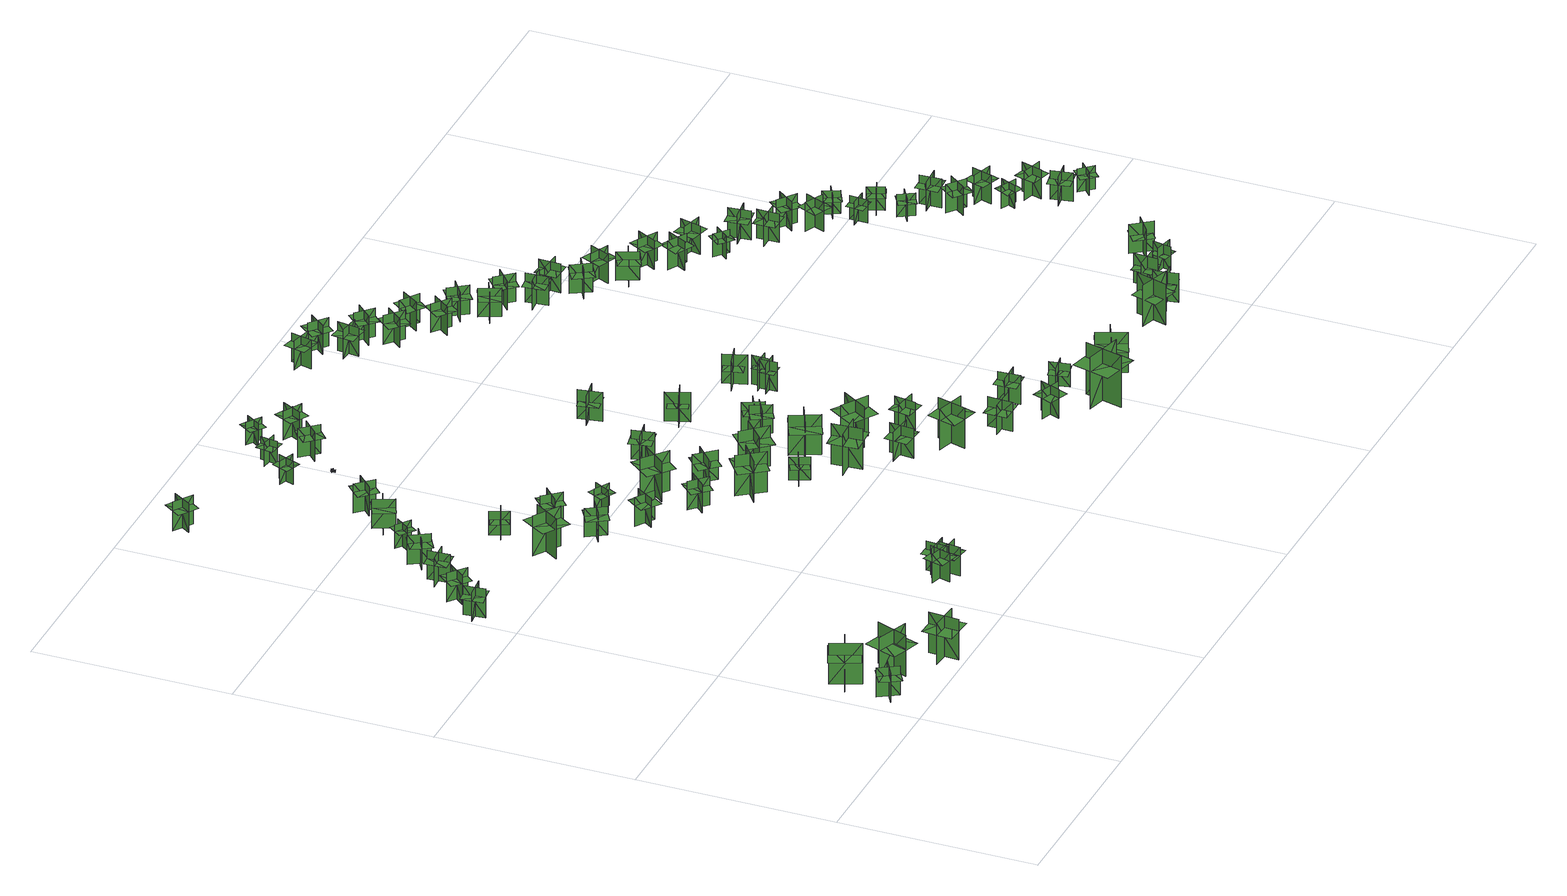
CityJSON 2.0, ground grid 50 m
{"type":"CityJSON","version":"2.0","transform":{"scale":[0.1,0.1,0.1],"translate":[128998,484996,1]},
"CityObjects":{
"tree1":{"type":"SolitaryVegetationObject","geometry":[{"type":"MultiSurface","lod":"1","boundaries":[[[0,1,2]],[[0,2,3]],[[4,5,6]],[[4,6,7]],[[8,9,10]],[[8,10,11]],[[8,11,12]],[[8,12,13]]]}]},
"tree2":{"type":"SolitaryVegetationObject","geometry":[{"type":"MultiSurface","lod":"1","boundaries":[[[14,15,16]],[[14,16,17]],[[18,19,20]],[[18,20,21]],[[22,23,24]],[[22,24,25]],[[22,25,26]],[[22,26,27]]]}]},
"tree3":{"type":"SolitaryVegetationObject","geometry":[{"type":"MultiSurface","lod":"1","boundaries":[[[28,29,30]],[[28,30,31]],[[32,33,34]],[[32,34,35]],[[36,37,38]],[[36,38,39]],[[36,39,40]],[[36,40,41]]]}]},
"tree4":{"type":"SolitaryVegetationObject","geometry":[{"type":"MultiSurface","lod":"1","boundaries":[[[42,43,44]],[[42,44,45]],[[46,47,48]],[[46,48,49]],[[50,51,52]],[[50,52,53]],[[50,53,54]],[[50,54,55]]]}]},
"tree5":{"type":"SolitaryVegetationObject","geometry":[{"type":"MultiSurface","lod":"1","boundaries":[[[56,57,58]],[[56,58,59]],[[60,61,62]],[[60,62,63]],[[64,65,66]],[[64,66,67]],[[64,67,68]],[[64,68,69]]]}]},
"tree6":{"type":"SolitaryVegetationObject","geometry":[{"type":"MultiSurface","lod":"1","boundaries":[[[70,71,72]],[[70,72,73]],[[74,75,76]],[[74,76,77]],[[78,79,80]],[[78,80,81]],[[78,81,82]],[[78,82,83]]]}]},
"tree7":{"type":"SolitaryVegetationObject","geometry":[{"type":"MultiSurface","lod":"1","boundaries":[[[84,85,86]],[[84,86,87]],[[88,89,90]],[[88,90,91]],[[92,93,94]],[[92,94,95]],[[92,95,96]],[[92,96,97]]]}]},
"tree8":{"type":"SolitaryVegetationObject","geometry":[{"type":"MultiSurface","lod":"1","boundaries":[[[98,99,100]],[[98,100,101]],[[102,103,104]],[[102,104,105]],[[106,107,108]],[[106,108,109]],[[106,109,110]],[[106,110,111]]]}]},
"tree9":{"type":"SolitaryVegetationObject","geometry":[{"type":"MultiSurface","lod":"1","boundaries":[[[112,113,114]],[[112,114,115]],[[116,117,118]],[[116,118,119]],[[120,121,122]],[[120,122,123]],[[120,123,124]],[[120,124,125]]]}]},
"tree10":{"type":"SolitaryVegetationObject","geometry":[{"type":"MultiSurface","lod":"1","boundaries":[[[126,127,128]],[[126,128,129]],[[130,131,132]],[[130,132,133]],[[134,135,136]],[[134,136,137]],[[134,137,138]],[[134,138,139]]]}]},
"tree11":{"type":"SolitaryVegetationObject","geometry":[{"type":"MultiSurface","lod":"1","boundaries":[[[140,141,142]],[[140,142,143]],[[144,145,146]],[[144,146,147]],[[148,149,150]],[[148,150,151]],[[148,151,152]],[[148,152,153]]]}]},
"tree12":{"type":"SolitaryVegetationObject","geometry":[{"type":"MultiSurface","lod":"1","boundaries":[[[154,155,156]],[[154,156,157]],[[158,159,160]],[[158,160,161]],[[162,163,164]],[[162,164,165]],[[162,165,166]],[[162,166,167]]]}]},
"tree13":{"type":"SolitaryVegetationObject","geometry":[{"type":"MultiSurface","lod":"1","boundaries":[[[168,169,170]],[[168,170,171]],[[172,173,174]],[[172,174,175]],[[176,177,178]],[[176,178,179]],[[176,179,180]],[[176,180,181]]]}]},
"tree14":{"type":"SolitaryVegetationObject","geometry":[{"type":"MultiSurface","lod":"1","boundaries":[[[182,183,184]],[[182,184,185]],[[186,187,188]],[[186,188,189]],[[190,191,192]],[[190,192,193]],[[190,193,194]],[[190,194,195]]]}]},
"tree15":{"type":"SolitaryVegetationObject","geometry":[{"type":"MultiSurface","lod":"1","boundaries":[[[196,197,198]],[[196,198,199]],[[200,201,202]],[[200,202,203]],[[204,205,206]],[[204,206,207]],[[204,207,208]],[[204,208,209]]]}]},
"tree16":{"type":"SolitaryVegetationObject","geometry":[{"type":"MultiSurface","lod":"1","boundaries":[[[210,211,212]],[[210,212,213]],[[214,215,216]],[[214,216,217]],[[218,219,220]],[[218,220,221]],[[218,221,222]],[[218,222,223]]]}]},
"tree17":{"type":"SolitaryVegetationObject","geometry":[{"type":"MultiSurface","lod":"1","boundaries":[[[224,225,226]],[[224,226,227]],[[228,229,230]],[[228,230,231]],[[232,233,234]],[[232,234,235]],[[232,235,236]],[[232,236,237]]]}]},
"tree18":{"type":"SolitaryVegetationObject","geometry":[{"type":"MultiSurface","lod":"1","boundaries":[[[238,239,240]],[[238,240,241]],[[242,243,244]],[[242,244,245]],[[246,247,248]],[[246,248,249]],[[246,249,250]],[[246,250,251]]]}]},
"tree19":{"type":"SolitaryVegetationObject","geometry":[{"type":"MultiSurface","lod":"1","boundaries":[[[252,253,254]],[[252,254,255]],[[256,257,258]],[[256,258,259]],[[260,261,262]],[[260,262,263]],[[260,263,264]],[[260,264,265]]]}]},
"tree20":{"type":"SolitaryVegetationObject","geometry":[{"type":"MultiSurface","lod":"1","boundaries":[[[266,267,268]],[[266,268,269]],[[270,271,272]],[[270,272,273]],[[274,275,276]],[[274,276,277]],[[274,277,278]],[[274,278,279]]]}]},
"tree21":{"type":"SolitaryVegetationObject","geometry":[{"type":"MultiSurface","lod":"1","boundaries":[[[280,281,282]],[[280,282,283]],[[284,285,286]],[[284,286,287]],[[288,289,290]],[[288,290,291]],[[288,291,292]],[[288,292,293]]]}]},
"tree22":{"type":"SolitaryVegetationObject","geometry":[{"type":"MultiSurface","lod":"1","boundaries":[[[294,295,296]],[[294,296,297]],[[298,299,300]],[[298,300,301]],[[302,303,304]],[[302,304,305]],[[302,305,306]],[[302,306,307]]]}]},
"tree23":{"type":"SolitaryVegetationObject","geometry":[{"type":"MultiSurface","lod":"1","boundaries":[[[308,309,310]],[[308,310,311]],[[312,313,314]],[[312,314,315]],[[316,317,318]],[[316,318,319]],[[316,319,320]],[[316,320,321]]]}]},
"tree24":{"type":"SolitaryVegetationObject","geometry":[{"type":"MultiSurface","lod":"1","boundaries":[[[322,323,324]],[[322,324,325]],[[326,327,328]],[[326,328,329]],[[330,331,332]],[[330,332,333]],[[330,333,334]],[[330,334,335]]]}]},
"tree25":{"type":"SolitaryVegetationObject","geometry":[{"type":"MultiSurface","lod":"1","boundaries":[[[336,337,338]],[[336,338,339]],[[340,341,342]],[[340,342,343]],[[344,345,346]],[[344,346,347]],[[344,347,348]],[[344,348,349]]]}]},
"tree26":{"type":"SolitaryVegetationObject","geometry":[{"type":"MultiSurface","lod":"1","boundaries":[[[350,351,352]],[[350,352,353]],[[354,355,356]],[[354,356,357]],[[358,359,360]],[[358,360,361]],[[358,361,362]],[[358,362,363]]]}]},
"tree27":{"type":"SolitaryVegetationObject","geometry":[{"type":"MultiSurface","lod":"1","boundaries":[[[364,365,366]],[[364,366,367]],[[368,369,370]],[[368,370,371]],[[372,373,374]],[[372,374,375]],[[372,375,376]],[[372,376,377]]]}]},
"tree28":{"type":"SolitaryVegetationObject","geometry":[{"type":"MultiSurface","lod":"1","boundaries":[[[378,379,380]],[[378,380,381]],[[382,383,384]],[[382,384,385]],[[386,387,388]],[[386,388,389]],[[386,389,390]],[[386,390,391]]]}]},
"tree29":{"type":"SolitaryVegetationObject","geometry":[{"type":"MultiSurface","lod":"1","boundaries":[[[392,393,394]],[[392,394,395]],[[396,397,398]],[[396,398,399]],[[400,401,402]],[[400,402,403]],[[400,403,404]],[[400,404,405]]]}]},
"tree30":{"type":"SolitaryVegetationObject","geometry":[{"type":"MultiSurface","lod":"1","boundaries":[[[406,407,408]],[[406,408,409]],[[410,411,412]],[[410,412,413]],[[414,415,416]],[[414,416,417]],[[414,417,418]],[[414,418,419]]]}]},
"tree31":{"type":"SolitaryVegetationObject","geometry":[{"type":"MultiSurface","lod":"1","boundaries":[[[420,421,422]],[[420,422,423]],[[424,425,426]],[[424,426,427]],[[428,429,430]],[[428,430,431]],[[428,431,432]],[[428,432,433]]]}]},
"tree32":{"type":"SolitaryVegetationObject","geometry":[{"type":"MultiSurface","lod":"1","boundaries":[[[434,435,436]],[[434,436,437]],[[438,439,440]],[[438,440,441]],[[442,443,444]],[[442,444,445]],[[442,445,446]],[[442,446,447]]]}]},
"tree33":{"type":"SolitaryVegetationObject","geometry":[{"type":"MultiSurface","lod":"1","boundaries":[[[448,449,450]],[[448,450,451]],[[452,453,454]],[[452,454,455]],[[456,457,458]],[[456,458,459]],[[456,459,460]],[[456,460,461]]]}]},
"tree34":{"type":"SolitaryVegetationObject","geometry":[{"type":"MultiSurface","lod":"1","boundaries":[[[462,463,464]],[[462,464,465]],[[466,467,468]],[[466,468,469]],[[470,471,472]],[[470,472,473]],[[470,473,474]],[[470,474,475]]]}]},
"tree35":{"type":"SolitaryVegetationObject","geometry":[{"type":"MultiSurface","lod":"1","boundaries":[[[476,477,478]],[[476,478,479]],[[480,481,482]],[[480,482,483]],[[484,485,486]],[[484,486,487]],[[484,487,488]],[[484,488,489]]]}]},
"tree36":{"type":"SolitaryVegetationObject","geometry":[{"type":"MultiSurface","lod":"1","boundaries":[[[490,491,492]],[[490,492,493]],[[494,495,496]],[[494,496,497]],[[498,499,500]],[[498,500,501]],[[498,501,502]],[[498,502,503]]]}]},
"tree37":{"type":"SolitaryVegetationObject","geometry":[{"type":"MultiSurface","lod":"1","boundaries":[[[504,505,506]],[[504,506,507]],[[508,509,510]],[[508,510,511]],[[512,513,514]],[[512,514,515]],[[512,515,516]],[[512,516,517]]]}]},
"tree38":{"type":"SolitaryVegetationObject","geometry":[{"type":"MultiSurface","lod":"1","boundaries":[[[518,519,520]],[[518,520,521]],[[522,523,524]],[[522,524,525]],[[526,527,528]],[[526,528,529]],[[526,529,530]],[[526,530,531]]]}]},
"tree39":{"type":"SolitaryVegetationObject","geometry":[{"type":"MultiSurface","lod":"1","boundaries":[[[532,533,534]],[[532,534,535]],[[536,537,538]],[[536,538,539]],[[540,541,542]],[[540,542,543]],[[540,543,544]],[[540,544,545]]]}]},
"tree40":{"type":"SolitaryVegetationObject","geometry":[{"type":"MultiSurface","lod":"1","boundaries":[[[546,547,548]],[[546,548,549]],[[550,551,552]],[[550,552,553]],[[554,555,556]],[[554,556,557]],[[554,557,558]],[[554,558,559]]]}]},
"tree41":{"type":"SolitaryVegetationObject","geometry":[{"type":"MultiSurface","lod":"1","boundaries":[[[560,561,562]],[[560,562,563]],[[564,565,566]],[[564,566,567]],[[568,569,570]],[[568,570,571]],[[568,571,572]],[[568,572,573]]]}]},
"tree42":{"type":"SolitaryVegetationObject","geometry":[{"type":"MultiSurface","lod":"1","boundaries":[[[574,575,576]],[[574,576,577]],[[578,579,580]],[[578,580,581]],[[582,583,584]],[[582,584,585]],[[582,586,587]],[[582,587,583]]]}]},
"tree43":{"type":"SolitaryVegetationObject","geometry":[{"type":"MultiSurface","lod":"1","boundaries":[[[588,589,590]],[[588,590,591]],[[592,593,594]],[[592,594,595]],[[596,597,598]],[[596,598,599]],[[596,600,601]],[[596,601,597]]]}]},
"tree44":{"type":"SolitaryVegetationObject","geometry":[{"type":"MultiSurface","lod":"1","boundaries":[[[602,603,604]],[[602,604,605]],[[606,607,608]],[[606,608,609]],[[610,611,612]],[[610,612,613]],[[610,613,614]],[[610,614,615]]]}]},
"tree45":{"type":"SolitaryVegetationObject","geometry":[{"type":"MultiSurface","lod":"1","boundaries":[[[616,617,618]],[[616,618,619]],[[620,621,622]],[[620,622,623]],[[624,625,626]],[[624,626,627]],[[624,627,628]],[[624,628,629]]]}]},
"tree46":{"type":"SolitaryVegetationObject","geometry":[{"type":"MultiSurface","lod":"1","boundaries":[[[630,631,632]],[[630,632,633]],[[634,635,636]],[[634,636,637]],[[638,639,640]],[[638,640,641]],[[638,641,642]],[[638,642,643]]]}]},
"tree47":{"type":"SolitaryVegetationObject","geometry":[{"type":"MultiSurface","lod":"1","boundaries":[[[644,645,646]],[[644,646,647]],[[648,649,650]],[[648,650,651]],[[652,653,654]],[[652,654,655]],[[652,655,656]],[[652,656,657]]]}]},
"tree48":{"type":"SolitaryVegetationObject","geometry":[{"type":"MultiSurface","lod":"1","boundaries":[[[658,659,660]],[[658,660,661]],[[662,663,664]],[[662,664,665]],[[666,667,668]],[[666,668,669]],[[666,669,670]],[[666,670,671]]]}]},
"tree49":{"type":"SolitaryVegetationObject","geometry":[{"type":"MultiSurface","lod":"1","boundaries":[[[672,673,674]],[[672,674,675]],[[676,677,678]],[[676,678,679]],[[680,681,682]],[[680,682,683]],[[680,683,684]],[[680,684,685]]]}]},
"tree50":{"type":"SolitaryVegetationObject","geometry":[{"type":"MultiSurface","lod":"1","boundaries":[[[686,687,688]],[[686,688,689]],[[690,691,692]],[[690,692,693]],[[694,695,696]],[[694,696,697]],[[694,697,698]],[[694,698,699]]]}]},
"tree51":{"type":"SolitaryVegetationObject","geometry":[{"type":"MultiSurface","lod":"1","boundaries":[[[700,701,702]],[[700,702,703]],[[704,705,706]],[[704,706,707]],[[708,709,710]],[[708,710,711]],[[708,712,713]],[[708,713,709]]]}]},
"tree52":{"type":"SolitaryVegetationObject","geometry":[{"type":"MultiSurface","lod":"1","boundaries":[[[714,715,716]],[[714,716,717]],[[718,719,720]],[[718,720,721]],[[722,723,724]],[[722,724,725]],[[722,725,726]],[[722,726,727]]]}]},
"tree53":{"type":"SolitaryVegetationObject","geometry":[{"type":"MultiSurface","lod":"1","boundaries":[[[728,729,730]],[[728,730,731]],[[732,733,734]],[[732,734,735]],[[736,737,738]],[[736,738,739]],[[736,739,740]],[[736,740,741]]]}]},
"tree54":{"type":"SolitaryVegetationObject","geometry":[{"type":"MultiSurface","lod":"1","boundaries":[[[742,743,744]],[[742,744,745]],[[746,747,748]],[[746,748,749]],[[750,751,752]],[[750,752,753]],[[750,753,754]],[[750,754,755]]]}]},
"tree55":{"type":"SolitaryVegetationObject","geometry":[{"type":"MultiSurface","lod":"1","boundaries":[[[756,757,758]],[[756,758,759]],[[760,761,762]],[[760,762,763]],[[764,765,766]],[[764,766,767]],[[764,767,768]],[[764,768,769]]]}]},
"tree56":{"type":"SolitaryVegetationObject","geometry":[{"type":"MultiSurface","lod":"1","boundaries":[[[770,771,772]],[[770,772,773]],[[774,775,776]],[[774,776,777]],[[778,779,780]],[[778,780,781]],[[778,781,782]],[[778,782,783]]]}]},
"tree57":{"type":"SolitaryVegetationObject","geometry":[{"type":"MultiSurface","lod":"1","boundaries":[[[784,785,786]],[[784,786,787]],[[788,789,790]],[[788,790,791]],[[792,793,794]],[[792,794,795]],[[792,795,796]],[[792,796,797]]]}]},
"tree58":{"type":"SolitaryVegetationObject","geometry":[{"type":"MultiSurface","lod":"1","boundaries":[[[798,799,800]],[[798,800,801]],[[802,803,804]],[[802,804,805]],[[806,807,808]],[[806,808,809]],[[806,809,810]],[[806,810,811]]]}]},
"tree59":{"type":"SolitaryVegetationObject","geometry":[{"type":"MultiSurface","lod":"1","boundaries":[[[812,813,814]],[[812,814,815]],[[816,817,818]],[[816,818,819]],[[820,821,822]],[[820,822,823]],[[820,823,824]],[[820,824,825]]]}]},
"tree60":{"type":"SolitaryVegetationObject","geometry":[{"type":"MultiSurface","lod":"1","boundaries":[[[826,827,828]],[[826,828,829]],[[830,831,832]],[[830,832,833]],[[834,835,836]],[[834,836,837]],[[834,837,838]],[[834,838,839]]]}]},
"tree61":{"type":"SolitaryVegetationObject","geometry":[{"type":"MultiSurface","lod":"1","boundaries":[[[840,841,842]],[[840,842,843]],[[844,845,846]],[[844,846,847]],[[848,849,850]],[[848,850,851]],[[848,851,852]],[[848,852,853]]]}]},
"tree62":{"type":"SolitaryVegetationObject","geometry":[{"type":"MultiSurface","lod":"1","boundaries":[[[854,855,856]],[[854,856,857]],[[858,859,860]],[[858,860,861]],[[862,863,864]],[[862,864,865]],[[862,865,866]],[[862,866,867]]]}]},
"tree63":{"type":"SolitaryVegetationObject","geometry":[{"type":"MultiSurface","lod":"1","boundaries":[[[868,869,870]],[[868,870,871]],[[872,873,874]],[[872,874,875]],[[876,877,878]],[[876,878,879]],[[876,879,880]],[[876,880,881]]]}]},
"tree64":{"type":"SolitaryVegetationObject","geometry":[{"type":"MultiSurface","lod":"1","boundaries":[[[882,883,884]],[[882,884,885]],[[886,887,888]],[[886,888,889]],[[890,891,892]],[[890,892,893]],[[890,893,894]],[[890,894,895]]]}]},
"tree65":{"type":"SolitaryVegetationObject","geometry":[{"type":"MultiSurface","lod":"1","boundaries":[[[896,897,898]],[[896,898,899]],[[900,901,902]],[[900,902,903]],[[904,905,906]],[[904,906,907]],[[904,908,909]],[[904,909,905]]]}]},
"tree66":{"type":"SolitaryVegetationObject","geometry":[{"type":"MultiSurface","lod":"1","boundaries":[[[910,911,912]],[[910,912,913]],[[914,915,916]],[[914,916,917]],[[918,919,920]],[[918,920,921]],[[918,921,922]],[[918,922,923]]]}]},
"tree67":{"type":"SolitaryVegetationObject","geometry":[{"type":"MultiSurface","lod":"1","boundaries":[[[924,925,926]],[[924,926,927]],[[928,929,930]],[[928,930,931]],[[932,933,934]],[[932,934,935]],[[932,935,936]],[[932,936,937]]]}]},
"tree68":{"type":"SolitaryVegetationObject","geometry":[{"type":"MultiSurface","lod":"1","boundaries":[[[938,939,940]],[[938,940,941]],[[942,943,944]],[[942,944,945]],[[946,947,948]],[[946,948,949]],[[946,950,951]],[[946,951,947]]]}]},
"tree69":{"type":"SolitaryVegetationObject","geometry":[{"type":"MultiSurface","lod":"1","boundaries":[[[952,953,954]],[[952,954,955]],[[956,957,958]],[[956,958,959]],[[960,961,962]],[[960,962,963]],[[960,963,964]],[[960,964,965]]]}]},
"tree70":{"type":"SolitaryVegetationObject","geometry":[{"type":"MultiSurface","lod":"1","boundaries":[[[966,967,968]],[[966,968,969]],[[970,971,972]],[[970,972,973]],[[974,975,976]],[[974,976,977]],[[974,977,978]],[[974,978,979]]]}]},
"tree71":{"type":"SolitaryVegetationObject","geometry":[{"type":"MultiSurface","lod":"1","boundaries":[[[980,981,982]],[[980,982,983]],[[984,985,986]],[[984,986,987]],[[988,989,990]],[[988,990,991]],[[988,992,993]],[[988,993,989]]]}]},
"tree72":{"type":"SolitaryVegetationObject","geometry":[{"type":"MultiSurface","lod":"1","boundaries":[[[994,995,996]],[[994,996,997]],[[998,999,1000]],[[998,1000,1001]],[[1002,1003,1004]],[[1002,1004,1005]],[[1002,1005,1006]],[[1002,1006,1007]]]}]},
"tree73":{"type":"SolitaryVegetationObject","geometry":[{"type":"MultiSurface","lod":"1","boundaries":[[[1008,1009,1010]],[[1008,1010,1011]],[[1012,1013,1014]],[[1012,1014,1015]],[[1016,1017,1018]],[[1016,1018,1019]],[[1016,1019,1020]],[[1016,1020,1021]]]}]},
"tree74":{"type":"SolitaryVegetationObject","geometry":[{"type":"MultiSurface","lod":"1","boundaries":[[[1022,1023,1024]],[[1022,1024,1025]],[[1026,1027,1028]],[[1026,1028,1029]],[[1030,1031,1032]],[[1030,1032,1033]],[[1030,1033,1034]],[[1030,1034,1035]]]}]},
"tree75":{"type":"SolitaryVegetationObject","geometry":[{"type":"MultiSurface","lod":"1","boundaries":[[[1036,1037,1038]],[[1036,1038,1039]],[[1040,1041,1042]],[[1040,1042,1043]],[[1044,1045,1046]],[[1044,1046,1047]],[[1044,1047,1048]],[[1044,1048,1049]]]}]},
"tree76":{"type":"SolitaryVegetationObject","geometry":[{"type":"MultiSurface","lod":"1","boundaries":[[[1050,1051,1052]],[[1050,1052,1053]],[[1054,1055,1056]],[[1054,1056,1057]],[[1058,1059,1060]],[[1058,1060,1061]],[[1058,1062,1063]],[[1058,1063,1059]]]}]},
"tree77":{"type":"SolitaryVegetationObject","geometry":[{"type":"MultiSurface","lod":"1","boundaries":[[[1064,1065,1066]],[[1064,1066,1067]],[[1068,1069,1070]],[[1068,1070,1071]],[[1072,1073,1074]],[[1072,1074,1075]],[[1072,1075,1076]],[[1072,1076,1077]]]}]},
"tree78":{"type":"SolitaryVegetationObject","geometry":[{"type":"MultiSurface","lod":"1","boundaries":[[[1078,1079,1080]],[[1078,1080,1081]],[[1082,1083,1084]],[[1082,1084,1085]],[[1086,1087,1088]],[[1086,1088,1089]],[[1086,1089,1090]],[[1086,1090,1091]]]}]},
"tree79":{"type":"SolitaryVegetationObject","geometry":[{"type":"MultiSurface","lod":"1","boundaries":[[[1092,1093,1094]],[[1092,1094,1095]],[[1096,1097,1098]],[[1096,1098,1099]],[[1100,1101,1102]],[[1100,1102,1103]],[[1100,1104,1105]],[[1100,1105,1101]]]}]},
"tree80":{"type":"SolitaryVegetationObject","geometry":[{"type":"MultiSurface","lod":"1","boundaries":[[[1106,1107,1108]],[[1106,1108,1109]],[[1110,1111,1112]],[[1110,1112,1113]],[[1114,1115,1116]],[[1114,1116,1117]],[[1114,1117,1118]],[[1114,1118,1119]]]}]},
"tree81":{"type":"SolitaryVegetationObject","geometry":[{"type":"MultiSurface","lod":"1","boundaries":[[[1120,1121,1122]],[[1120,1122,1123]],[[1124,1125,1126]],[[1124,1126,1127]],[[1128,1129,1130]],[[1128,1130,1131]],[[1128,1131,1132]],[[1128,1132,1133]]]}]},
"tree82":{"type":"SolitaryVegetationObject","geometry":[{"type":"MultiSurface","lod":"1","boundaries":[[[1134,1135,1136]],[[1134,1136,1137]],[[1138,1139,1140]],[[1138,1140,1141]],[[1142,1143,1144]],[[1142,1144,1145]],[[1142,1145,1146]],[[1142,1146,1147]]]}]},
"tree83":{"type":"SolitaryVegetationObject","geometry":[{"type":"MultiSurface","lod":"1","boundaries":[[[1148,1149,1150]],[[1148,1150,1151]],[[1152,1153,1154]],[[1152,1154,1155]],[[1156,1157,1158]],[[1156,1158,1159]],[[1156,1159,1160]],[[1156,1160,1161]]]}]},
"tree84":{"type":"SolitaryVegetationObject","geometry":[{"type":"MultiSurface","lod":"1","boundaries":[[[1162,1163,1164]],[[1162,1164,1165]],[[1166,1167,1168]],[[1166,1168,1169]],[[1170,1171,1172]],[[1170,1172,1173]],[[1170,1173,1174]],[[1170,1174,1175]]]}]},
"tree85":{"type":"SolitaryVegetationObject","geometry":[{"type":"MultiSurface","lod":"1","boundaries":[[[1176,1177,1178]],[[1176,1178,1179]],[[1180,1181,1182]],[[1180,1182,1183]],[[1184,1185,1186]],[[1184,1186,1187]],[[1184,1187,1188]],[[1184,1188,1189]]]}]},
"tree86":{"type":"SolitaryVegetationObject","geometry":[{"type":"MultiSurface","lod":"1","boundaries":[[[1190,1191,1192]],[[1190,1192,1193]],[[1194,1195,1196]],[[1194,1196,1197]],[[1198,1199,1200]],[[1198,1200,1201]],[[1198,1201,1202]],[[1198,1202,1203]]]}]},
"tree87":{"type":"SolitaryVegetationObject","geometry":[{"type":"MultiSurface","lod":"1","boundaries":[[[1204,1205,1206]],[[1204,1206,1207]],[[1208,1209,1210]],[[1208,1210,1211]],[[1212,1213,1214]],[[1212,1214,1215]],[[1212,1215,1216]],[[1212,1216,1217]]]}]},
"tree88":{"type":"SolitaryVegetationObject","geometry":[{"type":"MultiSurface","lod":"1","boundaries":[[[1218,1219,1220]],[[1218,1220,1221]],[[1222,1223,1224]],[[1222,1224,1225]],[[1226,1227,1228]],[[1226,1228,1229]],[[1226,1229,1230]],[[1226,1230,1231]]]}]},
"tree89":{"type":"SolitaryVegetationObject","geometry":[{"type":"MultiSurface","lod":"1","boundaries":[[[1232,1233,1234]],[[1232,1234,1235]],[[1236,1237,1238]],[[1236,1238,1239]],[[1240,1241,1242]],[[1240,1242,1243]],[[1240,1243,1244]],[[1240,1244,1245]]]}]},
"tree90":{"type":"SolitaryVegetationObject","geometry":[{"type":"MultiSurface","lod":"1","boundaries":[[[1246,1247,1248]],[[1246,1248,1249]],[[1250,1251,1252]],[[1250,1252,1253]],[[1254,1255,1256]],[[1254,1256,1257]],[[1254,1257,1258]],[[1254,1258,1259]]]}]},
"tree91":{"type":"SolitaryVegetationObject","geometry":[{"type":"MultiSurface","lod":"1","boundaries":[[[1260,1261,1262]],[[1260,1262,1263]],[[1264,1265,1266]],[[1264,1266,1267]],[[1268,1269,1270]],[[1268,1270,1271]],[[1268,1271,1272]],[[1268,1272,1273]]]}]},
"tree92":{"type":"SolitaryVegetationObject","geometry":[{"type":"MultiSurface","lod":"1","boundaries":[[[1274,1275,1276]],[[1274,1276,1277]],[[1278,1279,1280]],[[1278,1280,1281]],[[1282,1283,1284]],[[1282,1284,1285]],[[1282,1285,1286]],[[1282,1286,1287]]]}]}
},
"vertices":[
[60,73,17],[31,120,17],[31,120,94],[60,73,94],[69,109,17],[21,80,17],[21,80,94],[69,109,94],[69,109,72],[54,132,72],[7,104,72],[21,80,72],[36,56,72],[83,85,72],
[48,245,14],[78,173,14],[78,173,122],[48,245,122],[28,197,14],[99,227,14],[99,227,122],[28,197,122],[28,197,92],[43,161,92],[114,191,92],[99,227,92],[85,263,92],[13,233,92],
[172,174,18],[140,92,18],[140,92,127],[172,174,127],[108,145,18],[190,114,18],[190,114,127],[108,145,127],[164,171,92],[125,185,92],[96,102,92],[134,88,92],[172,75,92],[202,158,92],
[253,7,19],[258,84,19],[258,84,127],[253,7,127],[292,41,19],[215,46,19],[215,46,127],[292,41,127],[292,41,97],[294,80,97],[217,84,97],[215,46,97],[212,7,97],[290,2,97],
[7,1114,5],[62,1120,5],[62,1120,82],[7,1114,82],[35,1091,5],[29,1145,5],[29,1145,82],[35,1091,82],[35,1091,60],[63,1094,60],[57,1149,60],[29,1145,60],[2,1142,60],[8,1087,60],
[68,1202,4],[110,1167,4],[110,1167,81],[68,1202,81],[71,1165,4],[106,1208,4],[106,1208,81],[71,1165,81],[71,1165,59],[92,1148,59],[128,1190,59],[106,1208,59],[85,1226,59],[50,1183,59],
[174,1258,3],[119,1254,3],[119,1254,80],[174,1258,80],[146,1282,3],[150,1227,3],[150,1227,80],[146,1282,80],[146,1282,59],[119,1280,59],[122,1225,59],[150,1227,59],[177,1229,59],[174,1284,59],
[219,1302,3],[190,1350,3],[190,1350,80],[219,1302,80],[228,1338,3],[180,1310,3],[180,1310,80],[228,1338,80],[228,1338,59],[214,1362,59],[166,1334,59],[180,1310,59],[194,1286,59],[242,1314,59],
[587,175,27],[534,189,27],[534,189,104],[587,175,104],[569,207,27],[554,154,27],[554,154,104],[569,207,104],[569,207,83],[542,214,83],[528,161,83],[554,154,83],[581,146,83],[596,200,83],
[618,169,26],[563,174,26],[563,174,103],[618,169,103],[595,197,26],[589,142,26],[589,142,103],[595,197,103],[595,197,81],[567,200,81],[561,145,81],[589,142,81],[616,139,81],[622,194,81],
[584,224,27],[581,168,27],[581,168,104],[584,224,104],[557,199,27],[612,196,27],[612,196,104],[557,199,104],[557,199,83],[555,172,83],[610,168,83],[612,196,83],[614,224,83],[558,227,83],
[274,1408,3],[247,1373,3],[247,1373,65],[274,1408,65],[245,1404,3],[280,1377,3],[280,1377,65],[245,1404,65],[245,1404,48],[232,1387,48],[267,1360,48],[280,1377,48],[294,1395,48],[258,1422,48],
[378,1105,8],[335,1040,8],[335,1040,115],[378,1105,115],[327,1095,8],[392,1052,8],[392,1052,115],[327,1095,115],[327,1095,85],[306,1062,85],[371,1020,85],[392,1052,85],[413,1085,85],[348,1127,85],
[125,1905,2],[171,1874,2],[171,1874,79],[125,1905,79],[132,1869,2],[163,1915,2],[163,1915,79],[132,1869,79],[132,1869,57],[155,1853,57],[186,1899,57],[163,1915,57],[140,1930,57],[109,1885,57],
[406,1207,11],[359,1188,11],[359,1188,74],[406,1207,74],[369,1222,11],[388,1176,11],[388,1176,74],[369,1222,74],[402,1209,54],[392,1230,54],[346,1210,54],[355,1189,54],[365,1168,54],[411,1187,54],
[342,1473,3],[291,1451,3],[291,1451,80],[342,1473,80],[307,1487,3],[330,1436,3],[330,1436,80],[307,1487,80],[307,1487,58],[282,1475,58],[305,1425,58],[330,1436,58],[355,1447,58],[333,1498,58],
[438,978,11],[485,1007,11],[485,1007,88],[438,978,88],[474,969,11],[445,1016,11],[445,1016,88],[474,969,88],[474,969,67],[497,983,67],[469,1031,67],[445,1016,67],[421,1002,67],[450,955,67],
[458,1130,10],[495,1089,10],[495,1089,87],[458,1130,87],[456,1094,10],[497,1130,10],[497,1130,87],[456,1094,87],[456,1094,66],[474,1073,66],[516,1109,66],[497,1130,66],[479,1151,66],[438,1115,66],
[539,888,14],[570,933,14],[570,933,91],[539,888,91],[575,894,14],[529,925,14],[529,925,91],[575,894,91],[575,894,70],[591,917,70],[545,948,70],[529,925,70],[514,903,70],[559,871,70],
[358,1514,2],[398,1552,2],[398,1552,79],[358,1514,79],[395,1513,2],[357,1553,2],[357,1553,79],[395,1513,79],[395,1513,58],[415,1532,58],[377,1572,58],[357,1553,58],[337,1533,58],[375,1494,58],
[581,1043,14],[560,1004,14],[560,1004,75],[581,1043,75],[553,1035,14],[592,1014,14],[592,1014,75],[553,1035,75],[553,1035,58],[542,1015,58],[581,994,58],[592,1014,58],[602,1034,58],[563,1054,58],
[637,839,17],[677,800,17],[677,800,94],[637,839,94],[638,802,17],[676,842,17],[676,842,94],[638,802,94],[638,802,72],[657,783,72],[696,822,72],[676,842,72],[656,861,72],[618,821,72],
[432,1767,5],[416,1726,5],[416,1726,67],[432,1767,67],[405,1755,5],[446,1740,5],[446,1740,67],[405,1755,67],[405,1755,49],[397,1734,49],[438,1719,49],[446,1740,49],[454,1760,49],[413,1776,49],
[644,959,16],[704,910,16],[704,910,124],[644,959,124],[649,908,16],[698,968,16],[698,968,124],[649,908,124],[649,908,94],[678,883,94],[728,943,94],[698,968,94],[668,992,94],[619,933,94],
[732,761,20],[777,698,20],[777,698,128],[732,761,128],[723,710,20],[786,756,20],[786,756,128],[723,710,128],[723,710,98],[746,679,98],[809,724,98],[786,756,98],[763,787,98],[701,742,98],
[503,1659,7],[510,1659,7],[510,1669,7],[503,1669,7],[506,1659,10],[506,1659,3],[506,1669,3],[506,1669,10],[506,1666,10],[510,1666,10],[510,1666,3],[506,1666,3],[503,1666,3],[503,1666,10],
[741,829,17],[788,871,17],[788,871,96],[741,829,96],[791,826,17],[749,873,17],[749,873,96],[791,826,96],[747,828,70],[766,807,70],[812,849,70],[793,871,70],[773,892,70],[727,849,70],
[483,1794,7],[490,1838,7],[490,1838,68],[483,1794,68],[507,1812,7],[463,1818,7],[463,1818,68],[507,1812,68],[507,1812,51],[510,1834,51],[466,1840,51],[463,1818,51],[460,1796,51],[504,1790,51],
[822,639,24],[868,659,24],[868,659,86],[822,639,86],[859,624,24],[839,671,24],[839,671,86],[859,624,86],[826,637,66],[836,616,66],[881,637,66],[872,658,66],[862,679,66],[816,658,66],
[568,1721,6],[531,1762,6],[531,1762,83],[568,1721,83],[570,1758,6],[529,1720,6],[529,1720,83],[570,1758,83],[570,1758,62],[551,1778,62],[511,1741,62],[529,1720,62],[548,1700,62],[589,1737,62],
[891,792,18],[832,741,18],[832,741,126],[891,792,126],[839,796,18],[890,738,18],[890,738,126],[839,796,126],[839,796,96],[810,770,96],[861,712,96],[890,738,96],[919,763,96],[868,821,96],
[795,1044,20],[806,990,20],[806,990,97],[795,1044,97],[774,1014,20],[829,1025,20],[829,1025,97],[774,1014,97],[774,1014,75],[780,987,75],[834,998,75],[829,1025,75],[823,1052,75],[769,1041,75],
[945,530,26],[940,607,26],[940,607,134],[945,530,134],[979,568,26],[902,563,26],[902,563,134],[979,568,134],[979,568,104],[977,607,104],[900,602,104],[902,563,104],[904,525,104],[982,530,104],
[530,1891,10],[567,1867,10],[567,1867,71],[530,1891,71],[536,1862,10],[561,1899,10],[561,1899,71],[536,1862,71],[536,1862,54],[554,1850,54],[579,1887,54],[561,1899,54],[542,1911,54],[518,1875,54],
[587,1821,8],[636,1796,8],[636,1796,85],[587,1821,85],[598,1786,8],[624,1835,8],[624,1835,85],[598,1786,85],[598,1786,64],[623,1773,64],[648,1823,64],[624,1835,64],[599,1848,64],[574,1799,64],
[995,698,20],[925,665,20],[925,665,127],[995,698,127],[946,716,20],[979,646,20],[979,646,127],[946,716,127],[946,716,97],[911,699,97],[944,629,97],[979,646,97],[1015,662,97],[981,732,97],
[1008,481,23],[1071,475,23],[1071,475,101],[1008,481,101],[1040,443,23],[1046,505,23],[1046,505,101],[1040,443,101],[1012,477,76],[1010,448,76],[1072,443,76],[1075,472,76],[1077,501,76],[1014,506,76],
[1042,567,23],[1084,632,23],[1084,632,131],[1042,567,131],[1093,578,23],[1027,619,23],[1027,619,131],[1093,578,131],[1093,578,101],[1113,610,101],[1048,652,101],[1027,619,101],[1006,586,101],[1072,545,101],
[1028,822,24],[980,795,24],[980,795,101],[1028,822,101],[993,832,24],[1019,784,24],[1019,784,101],[993,832,101],[993,832,79],[969,819,79],[995,771,79],[1019,784,79],[1044,797,79],[1018,845,79],
[1173,381,22],[1099,403,22],[1099,403,130],[1173,381,130],[1148,427,22],[1127,352,22],[1127,352,130],[1148,427,130],[1148,427,100],[1111,437,100],[1090,363,100],[1127,352,100],[1164,342,100],[1186,416,100],
[1025,806,24],[1000,855,24],[1000,855,101],[1025,806,101],[1037,841,24],[988,816,24],[988,816,101],[1037,841,101],[1037,841,79],[1025,865,79],[975,840,79],[988,816,79],[1000,791,79],[1050,816,79],
[920,1229,16],[931,1170,16],[931,1170,94],[920,1229,94],[899,1198,16],[899,1198,94],[958,1209,94],[958,1209,16],[923,1226,64],[932,1174,64],[956,1178,64],[947,1230,64],[898,1221,64],[907,1170,64],
[972,999,16],[1029,1019,16],[1029,1019,94],[972,999,94],[1006,983,16],[1006,983,94],[986,1040,94],[986,1040,16],[975,1003,64],[1024,1020,64],[1016,1043,64],[967,1026,64],[983,979,64],[1032,996,64],
[1154,486,23],[1162,541,23],[1162,541,100],[1154,486,100],[1184,508,23],[1129,517,23],[1129,517,100],[1184,508,100],[1184,508,79],[1188,535,79],[1133,544,79],[1129,517,79],[1125,489,79],[1179,481,79],
[1273,305,23],[1210,307,23],[1210,307,101],[1273,305,101],[1239,341,23],[1237,278,23],[1237,278,101],[1239,341,101],[1269,309,76],[1270,338,76],[1207,339,76],[1206,310,76],[1206,281,76],[1269,280,76],
[1324,200,28],[1343,252,28],[1343,252,105],[1324,200,105],[1358,215,28],[1306,234,28],[1306,234,105],[1358,215,105],[1358,215,83],[1367,241,83],[1315,260,83],[1306,234,83],[1296,208,83],[1348,189,83],
[1350,362,25],[1353,307,25],[1353,307,102],[1350,362,102],[1325,335,25],[1381,337,25],[1381,337,102],[1325,335,102],[1325,335,81],[1327,307,81],[1382,310,81],[1381,337,81],[1379,365,81],[1324,363,81],
[1180,868,20],[1225,869,20],[1225,869,98],[1180,868,98],[1201,848,20],[1201,848,98],[1200,893,98],[1200,893,20],[1201,849,73],[1220,850,73],[1219,886,73],[1201,886,73],[1182,885,73],[1182,849,73],
[1440,180,33],[1415,83,33],[1415,83,171],[1440,180,171],[1382,146,33],[1479,122,33],[1479,122,171],[1382,146,171],[1382,146,133],[1370,98,133],[1467,73,133],[1479,122,133],[1491,170,133],[1395,194,133],
[1212,871,19],[1212,916,19],[1212,916,96],[1212,871,96],[1233,892,19],[1233,892,96],[1188,892,96],[1188,892,19],[1232,892,71],[1231,911,71],[1195,911,71],[1195,892,71],[1196,873,71],[1232,873,71],
[1224,964,18],[1166,948,18],[1166,948,96],[1224,964,96],[1191,982,18],[1191,982,96],[1208,924,96],[1208,924,18],[1221,961,66],[1171,946,66],[1177,923,66],[1228,937,66],[1214,985,66],[1164,971,66],
[918,1937,8],[906,1883,8],[906,1883,85],[918,1937,85],[886,1918,8],[940,1905,8],[940,1905,85],[886,1918,85],[886,1918,64],[880,1890,64],[934,1878,64],[940,1905,64],[946,1932,64],[892,1945,64],
[1422,248,33],[1472,257,33],[1472,257,95],[1422,248,95],[1455,226,33],[1446,275,33],[1446,275,95],[1455,226,95],[1426,245,75],[1430,222,75],[1480,232,75],[1475,255,75],[1471,278,75],[1421,268,75],
[976,1833,7],[1031,1827,7],[1031,1827,84],[976,1833,84],[999,1804,7],[1006,1859,7],[1006,1859,84],[999,1804,84],[999,1804,62],[1027,1801,62],[1033,1856,62],[1006,1859,62],[978,1862,62],[972,1807,62],
[963,1916,14],[1005,1881,14],[1005,1881,91],[963,1916,91],[966,1880,14],[1001,1922,14],[1001,1922,91],[966,1880,91],[966,1880,69],[987,1862,69],[1022,1904,69],[1001,1922,69],[980,1940,69],[944,1897,69],
[1583,179,33],[1512,148,33],[1512,148,141],[1583,179,141],[1535,198,33],[1566,127,33],[1566,127,141],[1535,198,141],[1535,198,111],[1499,182,111],[1530,111,111],[1566,127,111],[1601,143,111],[1570,214,111],
[1087,1839,11],[1048,1799,11],[1048,1799,88],[1087,1839,88],[1050,1838,11],[1090,1800,11],[1090,1800,88],[1050,1838,88],[1050,1838,66],[1031,1819,66],[1070,1780,66],[1090,1800,66],[1109,1820,66],[1069,1858,66],
[1106,1774,8],[1070,1732,8],[1070,1732,85],[1106,1774,85],[1069,1772,8],[1111,1735,8],[1111,1735,85],[1069,1772,85],[1069,1772,63],[1051,1751,63],[1093,1714,63],[1111,1735,63],[1129,1756,63],[1087,1792,63],
[1193,1694,10],[1159,1650,10],[1159,1650,87],[1193,1694,87],[1157,1690,10],[1200,1656,10],[1200,1656,87],[1157,1690,87],[1157,1690,66],[1140,1668,66],[1183,1634,66],[1200,1656,66],[1217,1678,66],[1174,1712,66],
[1181,1728,15],[1136,1760,15],[1136,1760,92],[1181,1728,92],[1175,1765,15],[1143,1720,15],[1143,1720,92],[1175,1765,92],[1175,1765,70],[1153,1781,70],[1120,1736,70],[1143,1720,70],[1165,1704,70],[1198,1748,70],
[1266,1675,14],[1221,1643,14],[1221,1643,91],[1266,1675,91],[1230,1682,14],[1262,1637,14],[1262,1637,91],[1230,1682,91],[1230,1682,69],[1207,1666,69],[1239,1620,69],[1262,1637,69],[1284,1653,69],[1252,1698,69],
[1296,1604,10],[1246,1581,10],[1246,1581,87],[1296,1604,87],[1262,1617,10],[1285,1567,10],[1285,1567,87],[1262,1617,87],[1262,1617,66],[1237,1606,66],[1259,1556,66],[1285,1567,66],[1310,1579,66],[1287,1629,66],
[1354,1600,13],[1312,1564,13],[1312,1564,90],[1354,1600,90],[1318,1603,13],[1354,1561,13],[1354,1561,90],[1318,1603,90],[1318,1603,68],[1297,1585,68],[1332,1543,68],[1354,1561,68],[1375,1579,68],[1339,1621,68],
[1391,1517,12],[1336,1512,12],[1336,1512,89],[1391,1517,89],[1363,1541,12],[1368,1485,12],[1368,1485,89],[1363,1541,89],[1363,1541,68],[1336,1538,68],[1340,1483,68],[1368,1485,68],[1395,1488,68],[1391,1543,68],
[1770,176,33],[1851,151,33],[1851,151,142],[1770,176,142],[1795,129,33],[1795,129,142],[1820,210,142],[1820,210,33],[1777,177,100],[1847,155,100],[1857,188,100],[1787,210,100],[1766,143,100],[1836,122,100],
[1461,1413,14],[1433,1460,14],[1433,1460,91],[1461,1413,91],[1471,1448,14],[1423,1420,14],[1423,1420,91],[1471,1448,91],[1471,1448,69],[1456,1472,69],[1409,1444,69],[1423,1420,69],[1437,1396,69],[1485,1425,69],
[1428,1479,14],[1431,1535,14],[1431,1535,91],[1428,1479,91],[1456,1504,14],[1400,1507,14],[1400,1507,91],[1456,1504,91],[1456,1504,70],[1457,1531,70],[1402,1535,70],[1400,1507,70],[1399,1479,70],[1454,1476,70],
[1898,139,34],[1887,199,34],[1887,199,112],[1898,139,112],[1919,170,34],[1919,170,112],[1860,160,112],[1860,160,34],[1895,143,82],[1886,194,82],[1862,190,82],[1871,138,82],[1920,147,82],[1911,199,82],
[1547,1332,16],[1524,1382,16],[1524,1382,93],[1547,1332,93],[1560,1366,16],[1510,1344,16],[1510,1344,93],[1560,1366,93],[1560,1366,72],[1549,1392,72],[1499,1369,72],[1510,1344,72],[1521,1318,72],[1572,1341,72],
[1528,1445,16],[1506,1394,16],[1506,1394,93],[1528,1445,93],[1493,1432,16],[1544,1410,16],[1544,1410,93],[1493,1432,93],[1493,1432,72],[1482,1406,72],[1533,1384,72],[1544,1410,72],[1555,1435,72],[1504,1457,72],
[1938,208,35],[1941,268,35],[1941,268,113],[1938,208,113],[1966,233,35],[1966,233,113],[1906,236,113],[1906,236,35],[1936,212,83],[1939,264,83],[1914,265,83],[1912,213,83],[1962,210,83],[1964,263,83],
[1589,1354,19],[1638,1327,19],[1638,1327,96],[1589,1354,96],[1599,1318,19],[1626,1367,19],[1626,1367,96],[1599,1318,96],[1599,1318,74],[1623,1305,74],[1650,1353,74],[1626,1367,74],[1602,1380,74],[1575,1332,74],
[1624,1252,18],[1650,1301,18],[1650,1301,95],[1624,1252,95],[1659,1262,18],[1610,1289,18],[1610,1289,95],[1659,1262,95],[1659,1262,74],[1672,1287,74],[1623,1313,74],[1610,1289,74],[1597,1264,74],[1646,1238,74],
[1732,1185,21],[1698,1213,21],[1698,1213,83],[1732,1185,83],[1730,1215,21],[1702,1181,21],[1702,1181,83],[1730,1215,83],[1730,1215,66],[1713,1229,66],[1685,1195,66],[1702,1181,66],[1719,1166,66],[1747,1200,66],
[1677,1275,22],[1731,1262,22],[1731,1262,99],[1677,1275,99],[1696,1243,22],[1709,1297,22],[1709,1297,99],[1696,1243,99],[1696,1243,77],[1723,1237,77],[1736,1291,77],[1709,1297,77],[1682,1303,77],[1669,1250,77],
[2004,235,35],[2051,225,35],[2051,225,98],[2004,235,98],[2021,210,35],[2021,210,98],[2031,257,98],[2031,257,35],[2008,236,74],[2049,227,74],[2053,246,74],[2012,255,74],[2003,216,74],[2044,207,74],
[1810,1095,25],[1810,1150,25],[1810,1150,102],[1810,1095,102],[1836,1121,25],[1781,1121,25],[1781,1121,102],[1836,1121,102],[1836,1121,80],[1836,1148,80],[1781,1148,80],[1781,1121,80],[1781,1093,80],[1836,1093,80],
[1768,1182,25],[1823,1188,25],[1823,1188,102],[1768,1182,102],[1797,1159,25],[1791,1214,25],[1791,1214,102],[1797,1159,102],[1797,1159,81],[1824,1162,81],[1818,1217,81],[1791,1214,81],[1763,1211,81],[1769,1156,81],
[2089,279,36],[2053,327,36],[2053,327,114],[2089,279,114],[2094,316,36],[2094,316,114],[2046,281,114],[2046,281,36],[2085,281,84],[2053,323,84],[2034,308,84],[2065,266,84],[2105,296,84],[2074,338,84],
[1924,1033,28],[1874,1056,28],[1874,1056,105],[1924,1033,105],[1911,1068,28],[1889,1017,28],[1889,1017,105],[1911,1068,105],[1911,1068,83],[1886,1079,83],[1864,1028,83],[1889,1017,83],[1914,1006,83],[1936,1057,83],
[1862,1123,27],[1906,1089,27],[1906,1089,104],[1862,1123,104],[1866,1086,27],[1900,1130,27],[1900,1130,104],[1866,1086,104],[1866,1086,83],[1888,1069,83],[1922,1113,83],[1900,1130,83],[1879,1147,83],[1845,1104,83],
[1965,983,28],[1963,938,28],[1963,938,90],[1965,983,90],[1943,963,28],[1987,961,28],[1987,961,90],[1943,963,90],[1943,963,72],[1942,941,72],[1986,939,72],[1987,961,72],[1988,983,72],[1944,985,72],
[1978,1011,29],[1958,1050,29],[1958,1050,91],[1978,1011,91],[1987,1039,29],[1948,1019,29],[1948,1019,91],[1987,1039,91],[1987,1039,73],[1978,1058,73],[1938,1039,73],[1948,1019,73],[1958,999,73],[1997,1019,73],
[2036,877,32],[1998,854,32],[1998,854,93],[2036,877,93],[2007,884,32],[2030,846,32],[2030,846,93],[2007,884,93],[2007,884,76],[1988,873,76],[2011,835,76],[2030,846,76],[2049,858,76],[2026,896,76],
[2028,921,30],[2013,962,30],[2013,962,92],[2028,921,92],[2040,947,30],[1999,932,30],[1999,932,92],[2040,947,92],[2040,947,75],[2033,968,75],[1991,953,75],[1999,932,75],[2007,911,75],[2048,927,75],
[2104,750,36],[2060,784,36],[2060,784,113],[2104,750,113],[2100,787,36],[2065,743,36],[2065,743,113],[2100,787,113],[2100,787,91],[2078,804,91],[2044,760,91],[2065,743,91],[2087,726,91],[2121,770,91],
[2083,859,32],[2085,804,32],[2085,804,109],[2083,859,109],[2058,832,32],[2113,834,32],[2113,834,109],[2058,832,109],[2058,832,88],[2059,804,88],[2114,807,88],[2113,834,88],[2112,862,88],[2056,859,88],
[2135,644,39],[2154,684,39],[2154,684,100],[2135,644,100],[2163,653,39],[2123,672,39],[2123,672,100],[2163,653,100],[2163,653,83],[2172,673,83],[2132,692,83],[2123,672,83],[2114,652,83],[2154,633,83],
[2150,754,39],[2133,701,39],[2133,701,116],[2150,754,116],[2117,737,39],[2170,720,39],[2170,720,116],[2117,737,116],[2117,737,94],[2109,711,94],[2161,694,94],[2170,720,94],[2178,747,94],[2126,764,94],
[2200,583,43],[2209,529,43],[2209,529,119],[2200,583,119],[2178,553,43],[2233,562,43],[2233,562,119],[2178,553,119],[2178,553,98],[2183,526,98],[2237,535,98],[2233,562,98],[2228,590,98],[2173,580,98],
[2197,604,40],[2213,657,40],[2213,657,117],[2197,604,117],[2230,622,40],[2176,637,40],[2176,637,117],[2230,622,117],[2230,622,96],[2237,648,96],[2184,664,96],[2176,637,96],[2169,610,96],[2222,595,96],
[2281,535,43],[2248,505,43],[2248,505,105],[2281,535,105],[2251,537,43],[2281,504,43],[2281,504,105],[2251,537,105],[2251,537,88],[2235,522,88],[2264,489,88],[2281,504,88],[2297,519,88],[2268,552,88]
]}
